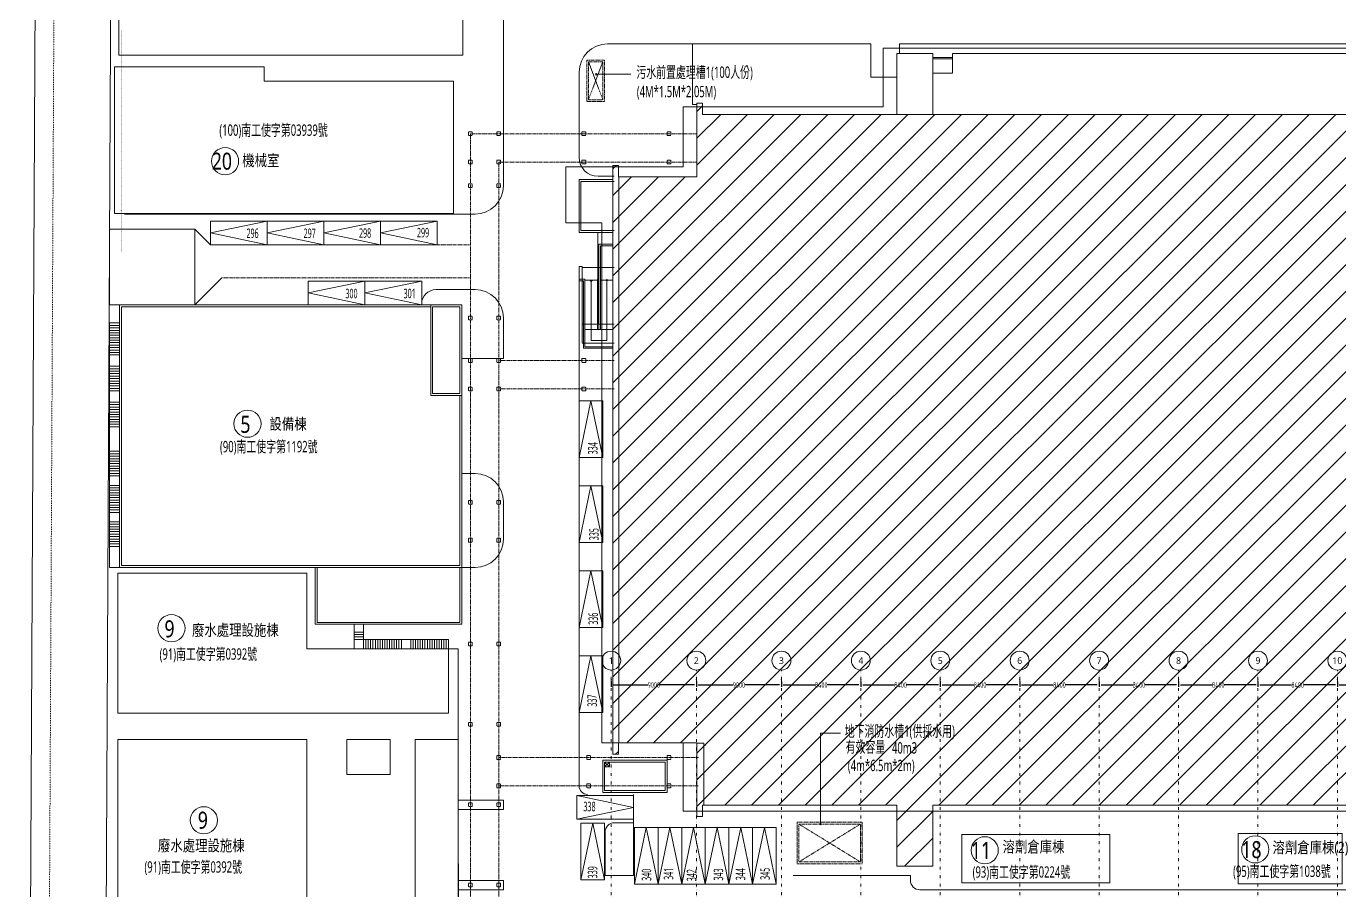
# Model space of a CAD drawing. Header units: millimetres. Extents: x -32710 to 654186, y -254124 to 420220.
# Drawn here: x -32673 to 106250, y 105900 to 197371 of the extents above; entities that cross this region are included whole.
import ezdxf
from ezdxf.enums import TextEntityAlignment as Align

# ---------------------------------------------------------------- set-up
doc = ezdxf.new("R2010")
doc.units = ezdxf.units.MM
doc.header["$LTSCALE"] = 1000
for name, pattern in [('H12PL1$0$DASHEDX2', [0.15, 0.1, -0.05]), ('H12PL1$0$DIVIDEX2', [0.25, 0.1, -0.05, 0, -0.05, 0, -0.05]), ('H12PL1$0$DOTK1', [0.01, 0.005, -0.005]), ('H12PL1$0$DOTX2', [0.05, 0, -0.05]), ('H12PL1$0$JJP_三點線', [0.9, 0.3, -0.15, 0, -0.15, 0, -0.15, 0, -0.15]), ('H12PL1$0$雨水排水_路_最新$0$CENTERK3', [0.2749, 0.25, -0.0083, 0.0083, -0.0083]), ('H12PL1$0$雨水排水_路_最新$0$CENTERK5', [0.6916, 0.6667, -0.0083, 0.0083, -0.0083]), ('H12PL1$0$雨水排水_路_最新$0$DOTK1', [0.01, 0.005, -0.005])]:
    doc.linetypes.add(name, pattern=pattern)
for name, color, linetype in [('H12PL1$0$A-DIM', 252, 'Continuous'), ('H12PL1$0$A-LINK-ARCHI', 252, 'Continuous'), ('H12PL1$0$S-GRID', 252, 'Continuous'), ('H12PL1$0$全區配置圖_匯入NEWCUB用_13_0', 252, 'Continuous'), ('H12PL1$0$全區配置圖_匯入NEWCUB用_13_PKG', 252, 'Continuous'), ('H12PL1$0$全區配置圖_匯入NEWCUB用_13_SITE', 252, 'Continuous'), ('H12PL1$0$全區配置圖_匯入NEWCUB用_13_STANTION', 252, 'Continuous'), ('H12PL1$0$全區配置圖_匯入NEWCUB用_13_雨水排水経路図最新$0$SUGATAD', 252, 'Continuous'), ('MD-20250424-增加TRAY與FS主管位置調整', 7, 'Continuous')]:
    doc.layers.add(name, color=color, linetype=linetype)
doc.styles.add('H12PL1$0$Standard', font='Microsoft JhengHei.ttf', dxfattribs={"width": 0.8})
doc.styles.add('H12PL1$1$dim-txt', font='isocp.shx', dxfattribs={"width": 0.7, "bigfont": 'chineset.shx'})
doc.dimstyles.new('H12PL1$1$ARCH-dim-2000', dxfattribs={"dimscale": 2000, "dimtxt": 0.3, "dimasz": 0.1, "dimexe": 0.1, "dimexo": 0.1, "dimgap": 0.05, "dimtad": 1, "dimdec": 0, "dimrnd": 0.5, "dimdsep": 46, "dimtxsty": 'H12PL1$1$dim-txt', "dimblk": 'H12PL1$1$_Dot', "dimcen": 2, "dimclrd": 256, "dimclre": 256, "dimclrt": 256, "dimadec": 0, "dimazin": 0, "dimtfac": 1, "dimtix": 1, "dimtmove": 2, "dimatfit": 3, "dimldrblk": 'H12PL1$1$_OBLIQUE', "dimfxl": 1, "dimtvp": 1, "dimtolj": 1, "dimarcsym": 0})

# ---------------------------------------------------------------- blocks, each defined once
blk = doc.blocks.new('*D3047')
at = {"layer": 'DEFPOINTS', "color": 0, "linetype": 'Continuous', "transparency": 16777216}
for p in [(0, 128250), (9000, 128250), (9000, 127670)]:
    blk.add_point(p, dxfattribs=at)
at = {"layer": 'H12PL1$0$A-DIM', "linetype": 'Continuous', "lineweight": -2, "transparency": 16777216}
for p, q in [((0, 128050), (0, 127470)), ((9000, 128050), (9000, 127470)), ((200, 127670), (3866, 127670)), ((8800, 127670), (5134, 127670))]:
    blk.add_line(p, q, dxfattribs=at)
at = {"layer": 'H12PL1$0$A-DIM', "linetype": 'Continuous', "lineweight": 0, "transparency": 16777216, "insert": (4500, 127670), "char_height": 600, "attachment_point": 5, "style": 'H12PL1$1$dim-txt'}
blk.add_mtext('\\A1;9000', dxfattribs=at)
blk = doc.blocks.new('H12PL1$1$_Dot')
blk = doc.blocks.new('H12PL1$1$_OBLIQUE')
at = {"color": 0, "linetype": 'ByBlock', "lineweight": -2}
blk.add_line((-0.5, -0.5), (0.5, 0.5), dxfattribs=at)
blk = doc.blocks.new('*D3048')
at = {"layer": 'DEFPOINTS', "color": 0, "linetype": 'Continuous', "transparency": 16777216}
for p in [(9000, 128250), (18000, 128250), (18000, 127670)]:
    blk.add_point(p, dxfattribs=at)
at = {"layer": 'H12PL1$0$A-DIM', "linetype": 'Continuous', "lineweight": -2, "transparency": 16777216}
for p, q in [((9000, 128050), (9000, 127470)), ((18000, 128050), (18000, 127470)), ((9200, 127670), (12866, 127670)), ((17800, 127670), (14134, 127670))]:
    blk.add_line(p, q, dxfattribs=at)
at = {"layer": 'H12PL1$0$A-DIM', "linetype": 'Continuous', "lineweight": 0, "transparency": 16777216, "insert": (13500, 127670), "char_height": 600, "attachment_point": 5, "style": 'H12PL1$1$dim-txt'}
blk.add_mtext('\\A1;9000', dxfattribs=at)
blk = doc.blocks.new('*D3049')
at = {"layer": 'DEFPOINTS', "color": 0, "linetype": 'Continuous', "transparency": 16777216}
for p in [(18000, 128250), (26400, 128250), (26400, 127670)]:
    blk.add_point(p, dxfattribs=at)
at = {"layer": 'H12PL1$0$A-DIM', "linetype": 'Continuous', "lineweight": -2, "transparency": 16777216}
for p, q in [((18000, 128050), (18000, 127470)), ((26400, 128050), (26400, 127470)), ((18200, 127670), (21554, 127670)), ((26200, 127670), (22846, 127670))]:
    blk.add_line(p, q, dxfattribs=at)
at = {"layer": 'H12PL1$0$A-DIM', "linetype": 'Continuous', "lineweight": 0, "transparency": 16777216, "insert": (22200, 127670), "char_height": 600, "attachment_point": 5, "style": 'H12PL1$1$dim-txt'}
blk.add_mtext('\\A1;8400', dxfattribs=at)
blk = doc.blocks.new('*D3050')
at = {"layer": 'DEFPOINTS', "color": 0, "linetype": 'Continuous', "transparency": 16777216}
for p in [(26400, 128250), (34800, 128250), (34800, 127670)]:
    blk.add_point(p, dxfattribs=at)
at = {"layer": 'H12PL1$0$A-DIM', "linetype": 'Continuous', "lineweight": -2, "transparency": 16777216}
for p, q in [((26400, 128050), (26400, 127470)), ((34800, 128050), (34800, 127470)), ((26600, 127670), (29954, 127670)), ((34600, 127670), (31246, 127670))]:
    blk.add_line(p, q, dxfattribs=at)
at = {"layer": 'H12PL1$0$A-DIM', "linetype": 'Continuous', "lineweight": 0, "transparency": 16777216, "insert": (30600, 127670), "char_height": 600, "attachment_point": 5, "style": 'H12PL1$1$dim-txt'}
blk.add_mtext('\\A1;8400', dxfattribs=at)
blk = doc.blocks.new('*D3051')
at = {"layer": 'DEFPOINTS', "color": 0, "linetype": 'Continuous', "transparency": 16777216}
for p in [(34800, 128250), (43200, 128250), (43200, 127670)]:
    blk.add_point(p, dxfattribs=at)
at = {"layer": 'H12PL1$0$A-DIM', "linetype": 'Continuous', "lineweight": -2, "transparency": 16777216}
for p, q in [((34800, 128050), (34800, 127470)), ((43200, 128050), (43200, 127470)), ((35000, 127670), (38354, 127670)), ((43000, 127670), (39646, 127670))]:
    blk.add_line(p, q, dxfattribs=at)
at = {"layer": 'H12PL1$0$A-DIM', "linetype": 'Continuous', "lineweight": 0, "transparency": 16777216, "insert": (39000, 127670), "char_height": 600, "attachment_point": 5, "style": 'H12PL1$1$dim-txt'}
blk.add_mtext('\\A1;8400', dxfattribs=at)
blk = doc.blocks.new('*D3052')
at = {"layer": 'DEFPOINTS', "color": 0, "linetype": 'Continuous', "transparency": 16777216}
for p in [(43200, 128250), (51600, 128250), (51600, 127670)]:
    blk.add_point(p, dxfattribs=at)
at = {"layer": 'H12PL1$0$A-DIM', "linetype": 'Continuous', "lineweight": -2, "transparency": 16777216}
for p, q in [((43200, 128050), (43200, 127470)), ((51600, 128050), (51600, 127470)), ((43400, 127670), (46754, 127670)), ((51400, 127670), (48046, 127670))]:
    blk.add_line(p, q, dxfattribs=at)
at = {"layer": 'H12PL1$0$A-DIM', "linetype": 'Continuous', "lineweight": 0, "transparency": 16777216, "insert": (47400, 127670), "char_height": 600, "attachment_point": 5, "style": 'H12PL1$1$dim-txt'}
blk.add_mtext('\\A1;8400', dxfattribs=at)
blk = doc.blocks.new('*D3053')
at = {"layer": 'DEFPOINTS', "color": 0, "linetype": 'Continuous', "transparency": 16777216}
for p in [(51600, 128250), (60000, 128250), (60000, 127670)]:
    blk.add_point(p, dxfattribs=at)
at = {"layer": 'H12PL1$0$A-DIM', "linetype": 'Continuous', "lineweight": -2, "transparency": 16777216}
for p, q in [((51600, 128050), (51600, 127470)), ((60000, 128050), (60000, 127470)), ((51800, 127670), (55154, 127670)), ((59800, 127670), (56446, 127670))]:
    blk.add_line(p, q, dxfattribs=at)
at = {"layer": 'H12PL1$0$A-DIM', "linetype": 'Continuous', "lineweight": 0, "transparency": 16777216, "insert": (55800, 127670), "char_height": 600, "attachment_point": 5, "style": 'H12PL1$1$dim-txt'}
blk.add_mtext('\\A1;8400', dxfattribs=at)
blk = doc.blocks.new('*D3054')
at = {"layer": 'DEFPOINTS', "color": 0, "linetype": 'Continuous', "transparency": 16777216}
for p in [(60000, 128250), (68400, 128250), (68400, 127670)]:
    blk.add_point(p, dxfattribs=at)
at = {"layer": 'H12PL1$0$A-DIM', "linetype": 'Continuous', "lineweight": -2, "transparency": 16777216}
for p, q in [((60000, 128050), (60000, 127470)), ((68400, 128050), (68400, 127470)), ((60200, 127670), (63554, 127670)), ((68200, 127670), (64846, 127670))]:
    blk.add_line(p, q, dxfattribs=at)
at = {"layer": 'H12PL1$0$A-DIM', "linetype": 'Continuous', "lineweight": 0, "transparency": 16777216, "insert": (64200, 127670), "char_height": 600, "attachment_point": 5, "style": 'H12PL1$1$dim-txt'}
blk.add_mtext('\\A1;8400', dxfattribs=at)
blk = doc.blocks.new('*D3055')
at = {"layer": 'DEFPOINTS', "color": 0, "linetype": 'Continuous', "transparency": 16777216}
for p in [(68400, 128250), (76800, 128250), (76800, 127670)]:
    blk.add_point(p, dxfattribs=at)
at = {"layer": 'H12PL1$0$A-DIM', "linetype": 'Continuous', "lineweight": -2, "transparency": 16777216}
for p, q in [((68400, 128050), (68400, 127470)), ((76800, 128050), (76800, 127470)), ((68600, 127670), (71954, 127670)), ((76600, 127670), (73246, 127670))]:
    blk.add_line(p, q, dxfattribs=at)
at = {"layer": 'H12PL1$0$A-DIM', "linetype": 'Continuous', "lineweight": 0, "transparency": 16777216, "insert": (72600, 127670), "char_height": 600, "attachment_point": 5, "style": 'H12PL1$1$dim-txt'}
blk.add_mtext('\\A1;8400', dxfattribs=at)
blk = doc.blocks.new('*D3056')
at = {"layer": 'DEFPOINTS', "color": 0, "linetype": 'Continuous', "transparency": 16777216}
for p in [(76800, 128250), (85200, 128250), (85200, 127670)]:
    blk.add_point(p, dxfattribs=at)
at = {"layer": 'H12PL1$0$A-DIM', "linetype": 'Continuous', "lineweight": -2, "transparency": 16777216}
for p, q in [((76800, 128050), (76800, 127470)), ((85200, 128050), (85200, 127470)), ((77000, 127670), (80354, 127670)), ((85000, 127670), (81646, 127670))]:
    blk.add_line(p, q, dxfattribs=at)
at = {"layer": 'H12PL1$0$A-DIM', "linetype": 'Continuous', "lineweight": 0, "transparency": 16777216, "insert": (81000, 127670), "char_height": 600, "attachment_point": 5, "style": 'H12PL1$1$dim-txt'}
blk.add_mtext('\\A1;8400', dxfattribs=at)
blk = doc.blocks.new('H12PL1')
at = {"layer": 'H12PL1$0$A-LINK-ARCHI', "lineweight": 0, "flags": 128}
for points in [[(28747.7, 195054.2), (28747.7, 188849.1)], [(87696.6, 195054.2), (28747.7, 195054.2)], [(7620.7, 188849.1), (7620.7, 182496.2)], [(28747.7, 188849.1), (7620.7, 188849.1)], [(-4789.6, 182496.2), (-4789.6, 176586.6)], [(7620.7, 182496.2), (-4789.6, 182496.2)], [(-4789.6, 176586.6), (-1011.7, 176586.6)], [(-1011.7, 176586.6), (-1011.7, 121550)], [(-1011.7, 121550), (7620.7, 121550)], [(7620.7, 121550), (7620.7, 114303.6)], [(7620.7, 114303.6), (89821.9, 114303.6)]]:
    blk.add_lwpolyline(points, dxfattribs=at)
at = {"layer": 'H12PL1$0$S-GRID', "linetype": 'H12PL1$0$JJP_三點線', "lineweight": 0}
for p, q in [((0, 128250), (0, 129250)), ((9000, 128250), (9000, 129250)), ((18000, 128250), (18000, 129250)), ((26400, 128250), (26400, 129250)), ((34800, 128250), (34800, 129250)), ((43200, 128250), (43200, 129250)), ((51600, 128250), (51600, 129250)), ((60000, 128250), (60000, 129250)), ((68400, 128250), (68400, 129250)), ((76800, 128250), (76800, 129250)), ((0, 128250), (0, -28000)), ((9000, 128250), (9000, -28000)), ((18000, 128250), (18000, -28000)), ((26400, 128250), (26400, -28000)), ((34800, 128250), (34800, -28000)), ((43200, 128250), (43200, -28000)), ((51600, 128250), (51600, -28000)), ((60000, 128250), (60000, -28000)), ((68400, 128250), (68400, -28000)), ((76800, 128250), (76800, -28000))]:
    blk.add_line(p, q, dxfattribs=at)
at = {"layer": 'H12PL1$0$S-GRID', "lineweight": 0}
for centre in [(0, 130250), (9000, 130250), (18000, 130250), (26400, 130250), (34800, 130250), (43200, 130250), (51600, 130250), (60000, 130250), (68400, 130250), (76800, 130250)]:
    blk.add_circle(centre, 1000, dxfattribs=at)
at = {"layer": 'H12PL1$0$S-GRID', "linetype": 'H12PL1$0$JJP_三點線', "lineweight": 0}
for p in [(0, 128250), (0, 128250), (9000, 128250), (9000, 128250), (18000, 128250), (18000, 128250), (26400, 128250), (26400, 128250), (34800, 128250), (34800, 128250), (43200, 128250), (43200, 128250), (51600, 128250), (51600, 128250), (60000, 128250), (60000, 128250), (68400, 128250), (68400, 128250), (76800, 128250), (76800, 128250)]:
    blk.add_point(p, dxfattribs=at)
at = {"layer": 'H12PL1$0$全區配置圖_匯入NEWCUB用_13_PKG', "lineweight": 0, "flags": 128}
for points in [[(-36403.3, 174250), (-42403.3, 175500), (-36403.3, 176750)], [(-30403.3, 174250), (-36403.3, 175500), (-30403.3, 176750)], [(-24403.3, 174250), (-30403.3, 175500), (-24403.3, 176750)], [(-18403.3, 174250), (-24403.3, 175500), (-18403.3, 176750)], [(-26050, 167900), (-32050, 169150), (-26050, 170400)], [(-20050, 167900), (-26050, 169150), (-20050, 170400)], [(-900, 151750), (-2150, 157750), (-3400, 151750)], [(-900, 142750), (-2150, 148750), (-3400, 142750)], [(-900, 133750), (-2150, 139750), (-3400, 133750)], [(-900, 124750), (-2150, 130750), (-3400, 124750)], [(-3650, 115966.9), (2350, 114716.9), (-3650, 113466.9)], [(-708.6, 107036.8), (-1958.6, 113036.8), (-3208.6, 107036.8)], [(4950, 106600), (3700, 112600), (2450, 106600)], [(7450, 106600), (6200, 112600), (4950, 106600)], [(9950, 106600), (8700, 112600), (7450, 106600)], [(12450, 106600), (11200, 112600), (9950, 106600)], [(14950, 106600), (13700, 112600), (12450, 106600)], [(17450, 106600), (16200, 112600), (14950, 106600)]]:
    blk.add_lwpolyline(points, dxfattribs=at)
for points in [[(-36403.3, 174250), (-42403.3, 174250), (-42403.3, 176750), (-36403.3, 176750)], [(-30403.3, 174250), (-36403.3, 174250), (-36403.3, 176750), (-30403.3, 176750)], [(-24403.3, 174250), (-30403.3, 174250), (-30403.3, 176750), (-24403.3, 176750)], [(-18403.3, 174250), (-24403.3, 174250), (-24403.3, 176750), (-18403.3, 176750)], [(-26050, 167900), (-32050, 167900), (-32050, 170400), (-26050, 170400)], [(-20050, 167900), (-26050, 167900), (-26050, 170400), (-20050, 170400)], [(-900, 151750), (-900, 157750), (-3400, 157750), (-3400, 151750)], [(-900, 142750), (-900, 148750), (-3400, 148750), (-3400, 142750)], [(-900, 133750), (-900, 139750), (-3400, 139750), (-3400, 133750)], [(-900, 124750), (-900, 130750), (-3400, 130750), (-3400, 124750)], [(-3650, 115966.9), (2350, 115966.9), (2350, 113466.9), (-3650, 113466.9)], [(-708.6, 107036.8), (-708.6, 113036.8), (-3208.6, 113036.8), (-3208.6, 107036.8)], [(4950, 106600), (4950, 112600), (2450, 112600), (2450, 106600)], [(7450, 106600), (7450, 112600), (4950, 112600), (4950, 106600)], [(9950, 106600), (9950, 112600), (7450, 112600), (7450, 106600)], [(12450, 106600), (12450, 112600), (9950, 112600), (9950, 106600)], [(14950, 106600), (14950, 112600), (12450, 112600), (12450, 106600)], [(17450, 106600), (17450, 112600), (14950, 112600), (14950, 106600)]]:
    blk.add_lwpolyline(points, close=True, dxfattribs=at)
at = {"layer": 'H12PL1$0$全區配置圖_匯入NEWCUB用_13_SITE', "lineweight": 0}
blk.add_line((-51500, 177500), (-14400, 177500), dxfattribs=at)
at = {"layer": 'H12PL1$0$全區配置圖_匯入NEWCUB用_13_STANTION', "linetype": 'H12PL1$0$DOTK1', "lineweight": 0, "flags": 128}
for points in [[(-15100, 185800), (-14700, 185800), (-14700, 186200), (-15100, 186200)], [(-15100, 182800), (-14700, 182800), (-14700, 183200), (-15100, 183200)], [(-15100, 180300), (-14700, 180300), (-14700, 180700), (-15100, 180700)]]:
    blk.add_lwpolyline(points, close=True, dxfattribs=at)
at = {"layer": 'H12PL1$0$全區配置圖_匯入NEWCUB用_13_雨水排水経路図最新$0$SUGATAD', "lineweight": 0}
for p, q in [((-61872.8, 11786.9), (-60869.8, 214708.6)), ((-11400, 200500), (-11400, 180500)), ((-15900, 194500), (-15900, 194500)), ((-400, 195500), (27470, 195500)), ((8600, 189100), (8600, 195500)), ((27470, 192000), (27470, 195500)), ((30200, 194500), (30200, 188050)), ((30200, 194500), (34000, 194500)), ((30470, 194500), (30470, 195500)), ((30470, 195500), (260700, 195500)), ((34000, 194500), (34000, 188070)), ((36100, 194500), (82100, 194500)), ((36100, 194500), (36100, 192400)), ((34000, 194075), (36100, 194075)), ((34000, 193925), (36100, 193925)), ((-36725, 193065), (-52525, 193065)), ((-52525, 177575), (-52525, 193065)), ((-52525, 192724.7), (-52525, 187574.8)), ((-36725, 191575), (-36725, 193065)), ((-3400, 183450), (-3400, 192500)), ((30200, 192000), (27470, 192000)), ((34000, 192400), (36100, 192400)), ((-16675, 191575), (-36725, 191575)), ((-16675, 177500), (-16675, 191575)), ((9050, 189100), (8600, 189100)), ((9050, 188070), (9050, 189250)), ((9050, 189250), (9650, 189250)), ((9050, 188346.2), (9650, 188946.2)), ((9650, 188050), (9650, 189250)), ((150, 122877.6), (65322.4, 188050)), ((150, 125706.1), (62493.9, 188050)), ((150, 128534.5), (59665.5, 188050)), ((150, 131362.9), (56837.1, 188050)), ((150, 134191.3), (54008.7, 188050)), ((150, 137019.8), (51180.2, 188050)), ((150, 139848.2), (48351.8, 188050)), ((150, 142676.6), (45523.4, 188050)), ((150, 145505), (42695, 188050)), ((150, 148333.5), (39866.5, 188050)), ((150, 151161.9), (37038.1, 188050)), ((150, 153990.3), (34209.7, 188050)), ((150, 156818.8), (31381.2, 188050)), ((150, 159647.2), (28552.8, 188050)), ((150, 162475.6), (25724.4, 188050)), ((150, 165304), (22896, 188050)), ((150, 168132.5), (20067.5, 188050)), ((150, 170960.9), (17239.1, 188050)), ((1650.8, 121550), (68150.8, 188050)), ((4479.2, 121550), (70979.2, 188050)), ((7307.7, 121550), (73807.7, 188050)), ((9050, 181450), (9050, 188070)), ((9050, 114807.1), (82292.9, 188050)), ((9050, 117635.5), (79464.5, 188050)), ((9050, 120463.9), (76636.1, 188050)), ((9050, 182689.3), (14410.7, 188050)), ((9050, 185517.7), (11582.3, 188050)), ((243600, 188050), (9650, 188050)), ((12021.4, 114950), (85121.4, 188050)), ((14849.8, 114950), (87949.8, 188050)), ((17678.2, 114950), (90778.2, 188050)), ((20506.6, 114950), (93606.6, 188050)), ((23335.1, 114950), (96435.1, 188050)), ((26163.5, 114950), (99263.5, 188050)), ((28991.9, 114950), (102091.9, 188050)), ((30200, 113329.6), (104920.4, 188050)), ((34648.8, 114950), (107748.8, 188050)), ((37477.2, 114950), (110577.2, 188050)), ((40305.6, 114950), (113405.6, 188050)), ((43134.1, 114950), (116234.1, 188050)), ((45962.5, 114950), (119062.5, 188050)), ((48790.9, 114950), (121890.9, 188050)), ((51619.3, 114950), (124719.3, 188050)), ((54447.8, 114950), (127547.8, 188050)), ((57276.2, 114950), (130376.2, 188050)), ((60104.6, 114950), (133204.6, 188050)), ((62933, 114950), (136033, 188050)), ((65761.5, 114950), (138861.5, 188050)), ((68589.9, 114950), (141689.9, 188050)), ((71418.3, 114950), (144518.3, 188050)), ((74246.8, 114950), (147346.8, 188050)), ((150, 182650), (750, 182650)), ((150, 120350), (150, 182650)), ((150, 182274.6), (525.4, 182650)), ((750, 181450), (750, 182650)), ((-3400, 181150), (150, 181150)), ((-3400, 181150), (-3400, 175550)), ((-3200, 180950), (-3200, 175750)), ((-3200, 180950), (300, 180950)), ((-1400, 181500), (300, 181500)), ((150, 173789.3), (7810.7, 181450)), ((150, 176617.7), (4982.3, 181450)), ((150, 179446.2), (2153.8, 181450)), ((750, 181450), (9050, 181450)), ((800, 181450), (800, 121550)), ((-16675, 177575), (-52525, 177575)), ((-51500, 177500), (-14400, 177500)), ((-44053.3, 175900), (-42403.3, 174250)), ((-3400, 175550), (150, 175550)), ((-3200, 175750), (300, 175750)), ((-1420, 175550), (-1420, 165850)), ((-1300, 174300), (150, 174300)), ((-1300, 174300), (-1300, 165300)), ((-1150, 174150), (150, 174150)), ((-1150, 174150), (-1150, 165300)), ((-3400, 159508.8), (-3400, 171950)), ((-3070, 171950), (-3400, 171950)), ((-3070, 171950), (-3070, 163850)), ((300, 171850), (-3070, 171850)), ((-44053.3, 167900), (-41203.3, 170750)), ((-18550, 169500), (-14400, 169500)), ((-2800, 170600), (-3400, 170600)), ((-2950, 170450), (-3400, 170450)), ((-2950, 170450), (-2950, 163300)), ((-2800, 170600), (-2800, 163450)), ((-1450, 170500), (-2800, 170500)), ((-2125, 170500), (-2231.1, 170393.9)), ((-2125, 170500), (-2018.9, 170393.9)), ((-2125, 170500), (-2125, 164125)), ((-1300, 170600), (-1450, 170600)), ((-1450, 170600), (-1450, 165300)), ((150, 170500), (-1150, 170500)), ((-475, 170500), (-475, 164125)), ((-51800, 140300), (-51800, 167700)), ((-51800, 167700), (-19100, 167700)), ((-20050, 168000), (-20050, 167900)), ((-19100, 158300), (-19100, 167900)), ((-18900, 158500), (-18900, 167700)), ((-18900, 167700), (-16000, 167700)), ((-16000, 167700), (-16000, 158500)), ((-53070, 140100), (-53070, 165975)), ((-52000, 165975), (-53070, 165975)), ((-52000, 165715), (-53070, 165715)), ((-52000, 165455), (-53070, 165455)), ((-11400, 166500), (-11400, 162200)), ((-11400, 165500), (-11400, 164500)), ((300, 165850), (-3070, 165850)), ((-52000, 165195), (-53070, 165195)), ((-52000, 164935), (-53070, 164935)), ((-52000, 164675), (-53070, 164675)), ((-52000, 164415), (-53070, 164415)), ((-52000, 164155), (-53070, 164155)), ((150, 165300), (-2800, 165300)), ((-475, 164125), (-2125, 164125)), ((-52000, 163895), (-53070, 163895)), ((-52000, 163635), (-53070, 163635)), ((-52000, 163375), (-53070, 163375)), ((-52000, 163115), (-53070, 163115)), ((-52000, 162855), (-53070, 162855)), ((-52000, 162595), (-53070, 162595)), ((300, 163850), (-3070, 163850)), ((150, 163300), (-2950, 163300)), ((150, 163450), (-2800, 163450)), ((-52000, 161395), (-53070, 161395)), ((-15800, 162200), (-11400, 162200)), ((-52000, 161135), (-53070, 161135)), ((-52000, 160875), (-53070, 160875)), ((-52000, 160615), (-53070, 160615)), ((-52000, 160355), (-53070, 160355)), ((-52000, 160095), (-53070, 160095)), ((-52000, 159835), (-53070, 159835)), ((-52000, 159575), (-53070, 159575)), ((-52000, 159315), (-53070, 159315)), ((-52000, 159055), (-53070, 159055)), ((-52000, 158795), (-53070, 158795)), ((-18900, 158500), (-16000, 158500)), ((-3400, 159658.8), (-3400, 117000)), ((-3400, 159658.8), (-3400, 117000)), ((-52000, 157595), (-53070, 157595)), ((-52000, 157335), (-53070, 157335)), ((-52000, 157075), (-53070, 157075)), ((-19100, 158300), (-15800, 158300)), ((-16000, 158300), (-16000, 140300)), ((-52000, 156815), (-53070, 156815)), ((-52000, 156555), (-53070, 156555)), ((-52000, 156295), (-53070, 156295)), ((-52000, 156035), (-53070, 156035)), ((-52000, 155775), (-53070, 155775)), ((-52000, 155515), (-53070, 155515)), ((-52000, 155255), (-53070, 155255)), ((-52000, 154995), (-53070, 154995)), ((-52000, 152395), (-53070, 152395)), ((-52000, 152135), (-53070, 152135)), ((-52000, 151875), (-53070, 151875)), ((-52000, 151615), (-53070, 151615)), ((-52000, 151355), (-53070, 151355)), ((-52000, 151095), (-53070, 151095)), ((-52000, 150835), (-53070, 150835)), ((-52000, 150575), (-53070, 150575)), ((-52000, 150315), (-53070, 150315)), ((-52000, 150055), (-53070, 150055)), ((-15800, 150050), (-14400, 150050)), ((-52000, 149795), (-53070, 149795)), ((-52000, 148795), (-53070, 148795)), ((-52000, 148535), (-53070, 148535)), ((-52000, 148275), (-53070, 148275)), ((-52000, 148015), (-53070, 148015)), ((-52000, 147755), (-53070, 147755)), ((-52000, 147495), (-53070, 147495)), ((-52000, 147235), (-53070, 147235)), ((-52000, 146975), (-53070, 146975)), ((-52000, 146715), (-53070, 146715)), ((-52000, 146455), (-53070, 146455)), ((-52000, 146195), (-53070, 146195)), ((-52000, 145935), (-53070, 145935)), ((-11400, 147000), (-11400, 143100)), ((-52000, 144935), (-53070, 144935)), ((-52000, 144675), (-53070, 144675)), ((-52000, 144415), (-53070, 144415)), ((-52000, 144155), (-53070, 144155)), ((-52000, 143895), (-53070, 143895)), ((-52000, 143635), (-53070, 143635)), ((-52000, 143375), (-53070, 143375)), ((-52000, 143115), (-53070, 143115)), ((-52000, 142855), (-53070, 142855)), ((-52000, 142595), (-53070, 142595)), ((-52000, 142335), (-53070, 142335)), ((-52000, 140100), (-53070, 140100)), ((-52200, 139500), (-32200, 139500)), ((-52200, 124700), (-52200, 139500)), ((-16000, 140300), (-51800, 140300)), ((-51800, 140300), (-51800, 140300)), ((-32200, 131500), (-32200, 139500)), ((-31300, 140100), (-31300, 134100)), ((-31100, 140100), (-31100, 134300)), ((-16000, 140100), (-16000, 134300)), ((-15800, 140100), (-14400, 140100)), ((-15800, 140100), (-15800, 134100)), ((-31300, 134100), (-15800, 134100)), ((-31100, 134300), (-16000, 134300)), ((-27200, 131500), (-27200, 134100)), ((-26200, 131500), (-26200, 134100)), ((-27200, 133250), (-26200, 133250)), ((-27200, 133000), (-26200, 133000)), ((-27200, 132750), (-26200, 132750)), ((-27200, 132500), (-17200, 132500)), ((-25950, 131500), (-25950, 132500)), ((-25700, 131500), (-25700, 132500)), ((-25450, 131500), (-25450, 132500)), ((-25200, 131500), (-25200, 132500)), ((-24950, 131500), (-24950, 132500)), ((-24700, 131500), (-24700, 132500)), ((-24450, 131500), (-24450, 132500)), ((-24200, 131500), (-24200, 132500)), ((-23950, 131500), (-23950, 132500)), ((-23700, 131500), (-23700, 132500)), ((-23450, 131500), (-23450, 132500)), ((-23200, 131500), (-23200, 132500)), ((-22950, 131500), (-22950, 132500)), ((-22700, 131500), (-22700, 132500)), ((-22450, 131500), (-22450, 132500)), ((-22200, 131500), (-22200, 132500)), ((-21200, 131500), (-21200, 132500)), ((-20950, 131500), (-20950, 132500)), ((-20700, 131500), (-20700, 132500)), ((-20450, 131500), (-20450, 132500)), ((-20200, 131500), (-20200, 132500)), ((-19950, 131500), (-19950, 132500)), ((-19700, 131500), (-19700, 132500)), ((-19450, 131500), (-19450, 132500)), ((-19200, 131500), (-19200, 132500)), ((-18950, 131500), (-18950, 132500)), ((-18700, 131500), (-18700, 132500)), ((-18450, 131500), (-18450, 132500)), ((-18200, 131500), (-18200, 132500)), ((-17950, 131500), (-17950, 132500)), ((-17700, 131500), (-17700, 132500)), ((-17450, 131500), (-17450, 132500)), ((-17200, 131500), (-17200, 132500)), ((-32200, 131500), (-17200, 131500)), ((-17200, 131500), (-16200, 131500)), ((-17200, 124700), (-17200, 131500)), ((-16200, 121900), (-16200, 131500)), ((-16200, 122337.2), (-16200, 126537.2)), ((-52200, 124700), (-17200, 124700)), ((-52200, 98000), (-52200, 121900)), ((-52200, 121900), (-32200, 121900)), ((-32200, 98000), (-32200, 121900)), ((-27975, 118200), (-27975, 121900)), ((-27975, 121900), (-23375, 121900)), ((-23375, 118200), (-23375, 121900)), ((-20750, 98000), (-20750, 121900)), ((-20750, 121900), (-16200, 121900)), ((-16200, 98000), (-16200, 121900)), ((750, 121550), (750, 120350)), ((750, 121550), (9050, 121550)), ((9050, 121550), (9050, 113750)), ((9050, 121500), (9800, 121500)), ((9800, 121500), (9800, 114950)), ((10000, 121300), (9800, 121300)), ((-900, 119700), (-900, 116300)), ((5900, 119700), (-900, 119700)), ((5700, 119500), (-700, 119500)), ((-700, 119500), (-700, 116500)), ((-700, 119500), (-200, 119000)), ((-200, 119500), (-700, 119000)), ((-200, 119500), (-200, 119000)), ((150, 120350), (750, 120350)), ((450.8, 120350), (750, 120649.2)), ((5700, 119500), (5700, 116500)), ((5900, 119700), (5900, 116300)), ((-27975, 118200), (-23375, 118200)), ((-200, 119000), (-700, 119000)), ((-16200, 115500), (-11400, 115500)), ((-11400, 114500), (-11400, 115500)), ((5900, 116300), (-900, 116300)), ((5700, 116500), (-700, 116500)), ((2350, 112600), (2350, 116100)), ((-16200, 114500), (-11400, 114500)), ((9650, 114950), (9650, 113750)), ((30200, 114950), (9650, 114950)), ((30200, 114950), (30200, 108500)), ((30200, 110501.2), (34000, 114301.2)), ((34000, 108500), (34000, 114950)), ((243600, 114950), (34000, 114950)), ((2350, 113100), (350, 113100)), ((2350, 113100), (350, 113100)), ((17450, 112600), (2350, 112600)), ((2350, 107500.4), (2350, 112600)), ((9050, 113750), (9650, 113750)), ((17450, 107500), (17450, 112600)), ((-650, 112100), (-650, 107500.4)), ((-650, 112100), (-650, 107500.4)), ((31027.2, 108500), (34000, 111472.8)), ((34000, 108500), (30200, 108500)), ((-16200, 107000), (-11400, 107000)), ((-11400, 106000), (-11400, 107000)), ((2350, 107500.4), (-650, 107500.4)), ((19247.4, 107500.4), (31647.4, 107500.4)), ((31647.4, 106960), (31647.4, 107500.4)), ((-16200, 106000), (-11400, 106000)), ((32647.4, 106000), (250600, 106000))]:
    blk.add_line(p, q, dxfattribs=at)
at = {"layer": 'H12PL1$0$全區配置圖_匯入NEWCUB用_13_雨水排水経路図最新$0$SUGATAD', "linetype": 'H12PL1$0$DIVIDEX2', "lineweight": 0}
blk.add_line((-59873, 11746.8), (-58869.9, 214698.9), dxfattribs=at)
at = {"layer": 'H12PL1$0$全區配置圖_匯入NEWCUB用_13_雨水排水経路図最新$0$SUGATAD', "linetype": 'H12PL1$0$雨水排水_路_最新$0$CENTERK3', "lineweight": 0}
blk.add_line((-53872.9, 11746.5), (-52869.9, 214669), dxfattribs=at)
at = {"layer": 'H12PL1$0$全區配置圖_匯入NEWCUB用_13_雨水排水経路図最新$0$SUGATAD', "linetype": 'H12PL1$0$DOTX2', "lineweight": 0}
blk.add_line((-51850, 173500.1), (-51850, 196947), dxfattribs=at)
at = {"layer": 'H12PL1$0$全區配置圖_匯入NEWCUB用_13_雨水排水経路図最新$0$SUGATAD', "linetype": 'H12PL1$0$DASHEDX2', "lineweight": 0}
for p, q in [((-900, 193600), (-2400, 189600)), ((-2400, 193600), (-900, 189600)), ((-14900, 98000), (-14900, 186000)), ((-14900, 186000), (9050, 186000)), ((-11900, 98000), (-11900, 183000)), ((9050, 183000), (-11900, 183000)), ((-14900, 174250), (-42403.3, 174250)), ((-14900, 170750), (-41203.3, 170750)), ((300, 162000), (-11900, 162000)), ((300, 159000), (-11900, 159000)), ((9220, 120000), (-11900, 120000)), ((-11900, 117000), (9220, 117000)), ((19850, 112950), (26350, 108950)), ((19850, 108950), (26350, 112950))]:
    blk.add_line(p, q, dxfattribs=at)
at = {"layer": 'H12PL1$0$全區配置圖_匯入NEWCUB用_13_雨水排水経路図最新$0$SUGATAD', "linetype": 'H12PL1$0$雨水排水_路_最新$0$CENTERK5', "lineweight": 0}
blk.add_line((-16150, 74854.1), (-16150, 108753.8), dxfattribs=at)
at = {"layer": 'H12PL1$0$全區配置圖_匯入NEWCUB用_13_雨水排水経路図最新$0$SUGATAD', "lineweight": 0, "flags": 128}
for points in [[(-15700, 194300), (-52100, 194300), (-52100, 203500), (-15700, 203500)], [(-44053.3, 167900), (-53061.6, 167900), (-53061.6, 175900), (-44053.3, 175900)], [(-52000, 140100), (-52000, 167900), (-15800, 167900), (-15800, 140100)], [(-31300, 134100), (-15800, 134100), (-15800, 140100), (-31300, 140100)], [(37080, 111850), (37080, 106745), (52720, 106745), (52720, 111850)], [(77300, 106645), (66320, 106645), (66320, 111950), (77300, 111950)]]:
    blk.add_lwpolyline(points, close=True, dxfattribs=at)
at = {"layer": 'H12PL1$0$全區配置圖_匯入NEWCUB用_13_雨水排水経路図最新$0$SUGATAD', "linetype": 'H12PL1$0$DASHEDX2', "lineweight": 0, "flags": 128}
for points in [[(-700, 193800), (-700, 189400), (-2600, 189400), (-2600, 193800)], [(-900, 193600), (-900, 189600), (-2400, 189600), (-2400, 193600)], [(19650, 113150), (26550, 113150), (26550, 108750), (19650, 108750)], [(19850, 112950), (26350, 112950), (26350, 108950), (19850, 108950)]]:
    blk.add_lwpolyline(points, close=True, dxfattribs=at)
at = {"layer": 'H12PL1$0$全區配置圖_匯入NEWCUB用_13_雨水排水経路図最新$0$SUGATAD', "lineweight": 0, "flags": 128}
for points in [[(-1661, 192284.3, 1), (-1511, 192284.3, 1)], [(22046.5, 112954.6, 1), (22196.5, 112954.6, 1)]]:
    blk.add_lwpolyline(points, format="xyb", close=True, dxfattribs=at)
for points in [[(-1586, 192284.3), (2074.8, 192284.3)], [(22121.5, 112954.6), (22121.5, 122582.6), (24244.8, 122582.6)]]:
    blk.add_lwpolyline(points, dxfattribs=at)
at = {"layer": 'H12PL1$0$全區配置圖_匯入NEWCUB用_13_雨水排水経路図最新$0$SUGATAD', "linetype": 'H12PL1$0$雨水排水_路_最新$0$DOTK1', "lineweight": 0, "flags": 128}
for points in [[(-15100, 185800), (-14700, 185800), (-14700, 186200), (-15100, 186200)], [(-12100, 185800), (-11700, 185800), (-11700, 186200), (-12100, 186200)], [(-3100, 185800), (-2700, 185800), (-2700, 186200), (-3100, 186200)], [(5900, 185800), (6300, 185800), (6300, 186200), (5900, 186200)], [(-15100, 182800), (-14700, 182800), (-14700, 183200), (-15100, 183200)], [(-12100, 182800), (-11700, 182800), (-11700, 183200), (-12100, 183200)], [(-3100, 182800), (-2700, 182800), (-2700, 183200), (-3100, 183200)], [(5900, 182800), (6300, 182800), (6300, 183200), (5900, 183200)], [(-15100, 180300), (-14700, 180300), (-14700, 180700), (-15100, 180700)], [(-12100, 180300), (-11700, 180300), (-11700, 180700), (-12100, 180700)], [(-15100, 166300), (-14700, 166300), (-14700, 166700), (-15100, 166700)], [(-12100, 166300), (-11700, 166300), (-11700, 166700), (-12100, 166700)], [(-15100, 161800), (-14700, 161800), (-14700, 162200), (-15100, 162200)], [(-12100, 161800), (-11700, 161800), (-11700, 162200), (-12100, 162200)], [(-3100, 161800), (-2700, 161800), (-2700, 162200), (-3100, 162200)], [(-15100, 158800), (-14700, 158800), (-14700, 159200), (-15100, 159200)], [(-12100, 158800), (-11700, 158800), (-11700, 159200), (-12100, 159200)], [(-3100, 158800), (-2700, 158800), (-2700, 159200), (-3100, 159200)], [(-15100, 146800), (-14700, 146800), (-14700, 147200), (-15100, 147200)], [(-12100, 146800), (-11700, 146800), (-11700, 147200), (-12100, 147200)], [(-15100, 143200), (-14700, 143200), (-14700, 142800), (-15100, 142800)], [(-12100, 143200), (-11700, 143200), (-11700, 142800), (-12100, 142800)], [(-15100, 131800), (-14700, 131800), (-14700, 132200), (-15100, 132200)], [(-12100, 131800), (-11700, 131800), (-11700, 132200), (-12100, 132200)], [(-15100, 123300), (-14700, 123300), (-14700, 123700), (-15100, 123700)], [(-12100, 123300), (-11700, 123300), (-11700, 123700), (-12100, 123700)], [(-12100, 120200), (-11700, 120200), (-11700, 119800), (-12100, 119800)], [(-2600, 120200), (-2200, 120200), (-2200, 119800), (-2600, 119800)], [(5900, 120200), (6300, 120200), (6300, 119800), (5900, 119800)], [(-12100, 117200), (-11700, 117200), (-11700, 116800), (-12100, 116800)], [(-2600, 117200), (-2200, 117200), (-2200, 116800), (-2600, 116800)], [(5900, 117200), (6300, 117200), (6300, 116800), (5900, 116800)], [(-15100, 114800), (-14700, 114800), (-14700, 115200), (-15100, 115200)], [(-12100, 114800), (-11700, 114800), (-11700, 115200), (-12100, 115200)], [(-15100, 106300), (-14700, 106300), (-14700, 106700), (-15100, 106700)], [(-12100, 106300), (-11700, 106300), (-11700, 106700), (-12100, 106700)]]:
    blk.add_lwpolyline(points, close=True, dxfattribs=at)
at = {"layer": 'H12PL1$0$全區配置圖_匯入NEWCUB用_13_雨水排水経路図最新$0$SUGATAD', "lineweight": 0}
for centre, radius in [((-40843.9, 183093.5), 1435.1), ((-475, 170500), 60), ((-38478.7, 155315), 1435.1), ((-46514.4, 133682), 1435.1), ((-43088.3, 113356), 1435.1), ((39503.7, 110182.4), 1435.1), ((68113.8, 110274), 1435.1)]:
    blk.add_circle(centre, radius, dxfattribs=at)
for centre, radius, start, end in [((-400, 192500), 3000, 90, 180), ((-1400, 183500), 2000, 180, 270), ((-14400, 180500), 3000, 270, 0), ((-18550, 168000), 1500, 90, 180), ((-14400, 166500), 3000, 0, 90), ((-14400, 147050), 3000, 0, 90), ((-14400, 143100), 3000, 270, 0), ((-2500, 117000), 900, 180, 270), ((350, 112100), 1000, 90, 180), ((350, 112100), 1000, 90, 180), ((32647.4, 107000), 1000, 180, 270)]:
    blk.add_arc(centre, radius, start, end, dxfattribs=at)
at = {"layer": 'H12PL1$0$S-GRID', "style": 'H12PL1$0$Standard'}
for s, p in [('1', (0, 130602.4)), ('2', (9000, 130600)), ('3', (18000, 130600)), ('4', (26400, 130600)), ('5', (34800, 130600)), ('6', (43200, 130600)), ('7', (51600, 130600)), ('8', (60000, 130600)), ('9', (68400, 130600)), ('10', (76800, 130602.4))]:
    blk.add_text(s, height=700, dxfattribs=at).set_placement(p, align=Align.TOP_CENTER)
at = {"layer": 'H12PL1$0$全區配置圖_匯入NEWCUB用_13_0', "linetype": 'Continuous', "lineweight": 0, "style": 'H12PL1$0$Standard'}
for s, insert, char_height, attachment_point in [('\\A1;{\\W0.64;污水前置處理槽1(100人份)}', (2657.6, 191645.3), 1200, 7), ('\\A1;{\\W0.64;(4M*1.5M*2.05M)}', (2703.3, 189595.3), 1200, 7), ('\\A1;{\\W0.64;(100)南工使字第03939號}', (-41452.8, 185515.2), 1200, 7), ('\\A1;20', (-42257.3, 183081.9), 1800, 4), ('\\A1;機械室', (-39028, 182441.2), 1200, 7), ('\\A1;{\\W0.56;296}', (-38579.3, 174952.4), 1000, 7), ('\\A1;{\\W0.56;297}', (-32530.3, 174951.4), 1000, 7), ('\\A1;{\\W0.56;298}', (-26672.6, 174977), 1000, 7), ('\\A1;{\\W0.56;299}', (-20544.1, 175018.9), 1000, 7), ('\\A1;{\\W0.56;300}', (-28114, 168576.9), 1000, 7), ('\\A1;{\\W0.56;301}', (-21960.9, 168582.2), 1000, 7), ('\\A1;5', (-39228.7, 155242.3), 1800, 4), ('\\A1;設備棟', (-36151.4, 154556.4), 1200, 7), ('\\A1;{\\W0.64;(90)南工使字第1192號}', (-41384.1, 152028.8), 1200, 7), ('\\A1;9', (-47262.2, 133601.9), 1800, 4), ('\\A1;廢水處理設施棟', (-44338.7, 132743.2), 1200, 7), ('\\A1;{\\W0.64;(91)南工使字第0392號}', (-47772.9, 130082.2), 1200, 7), ('\\A1;{\\W0.64;地下消防水槽1(供採水用)}', (24694.3, 121926.7), 1200, 7), ('\\A1;{\\W0.64;有效容量}', (24786.7, 120374), 1200, 7), ('\\A1;{\\W0.64;40m3}', (29693.2, 120402.2), 1200, 7), ('\\A1;{\\W0.64;(4m*6.5m*2m)}', (25019.9, 118288), 1200, 7), ('\\A1;{\\W0.56;338}', (-2939.6, 114300.3), 1000, 7), ('\\A1;9', (-43733.3, 113356.8), 1800, 4), ('\\A1;廢水處理設施棟', (-47941.4, 109944.7), 1200, 7), ('\\A1;溶劑倉庫棟', (41388.2, 109824), 1200, 7), ('\\A1;18', (66640.7, 110244.6), 1800, 4), ('\\A1;溶劑倉庫棟(2)', (69942.1, 109615.9), 1200, 7), ('\\A1;11', (38030.6, 110167.7), 1800, 4), ('\\A1;{\\W0.64;(91)南工使字第0392號}', (-49372.9, 107551.4), 1200, 7), ('\\A1;{\\W0.64;(93)南工使字第0224號}', (38224.1, 107018.9), 1200, 7), ('\\A1;{\\W0.64;(95)南工使字第1038號}', (65773.7, 107098.6), 1200, 7)]:
    blk.add_mtext(s, dxfattribs=dict(at, insert=insert, char_height=char_height, attachment_point=attachment_point))
at = {"layer": 'H12PL1$0$全區配置圖_匯入NEWCUB用_13_0', "linetype": 'Continuous', "lineweight": 0, "char_height": 1000, "attachment_point": 7, "rotation": 90, "style": 'H12PL1$0$Standard'}
for s, insert in [('\\A1;{\\W0.56;334}', (-1440.6, 152076.6)), ('\\A1;{\\W0.56;335}', (-1317.3, 142989.2)), ('\\A1;{\\W0.56;336}', (-1390.5, 134049.4)), ('\\A1;{\\W0.56;337}', (-1514.8, 125377.2)), ('\\A1;{\\W0.56;339}', (-1457.9, 107211.2)), ('\\A1;{\\W0.56;340}', (4237.1, 106949.2)), ('\\A1;{\\W0.56;341}', (6568, 107056.2)), ('\\A1;{\\W0.56;342}', (9006.5, 106902.2)), ('\\A1;{\\W0.56;343}', (11843.7, 106983.6)), ('\\A1;{\\W0.56;344}', (14190.4, 107010.7)), ('\\A1;{\\W0.56;345}', (16775.2, 107053.3))]:
    blk.add_mtext(s, dxfattribs=dict(at, insert=insert))
at = {"layer": 'H12PL1$0$A-DIM', "linetype": 'Continuous', "lineweight": 0}
for base, p1, p2, picture, middle in [((9000, 127670), (0, 128250), (9000, 128250), '*D3047', (4500, 127670)), ((18000, 127670), (9000, 128250), (18000, 128250), '*D3048', (13500, 127670)), ((26400, 127670), (18000, 128250), (26400, 128250), '*D3049', (22200, 127670)), ((34800, 127670), (26400, 128250), (34800, 128250), '*D3050', (30600, 127670)), ((43200, 127670), (34800, 128250), (43200, 128250), '*D3051', (39000, 127670)), ((51600, 127670), (43200, 128250), (51600, 128250), '*D3052', (47400, 127670)), ((60000, 127670), (51600, 128250), (60000, 128250), '*D3053', (55800, 127670)), ((68400, 127670), (60000, 128250), (68400, 128250), '*D3054', (64200, 127670)), ((76800, 127670), (68400, 128250), (76800, 128250), '*D3055', (72600, 127670)), ((85200, 127670), (76800, 128250), (85200, 128250), '*D3056', (81000, 127670))]:
    dim = blk.add_linear_dim(base=base, p1=p1, p2=p2, dimstyle='H12PL1$1$ARCH-dim-2000', dxfattribs=at)
    dim.commit()
    dim.dimension.update_dxf_attribs({"geometry": picture, "text_midpoint": middle, "dimtype": 128})

msp = doc.modelspace()

# ---------------------------------------------------------------- block references
at = {"layer": 'MD-20250424-增加TRAY與FS主管位置調整', "color": 8}
msp.add_blockref('H12PL1', (29200, 0), dxfattribs=at)

doc.saveas('drawing.dxf')
